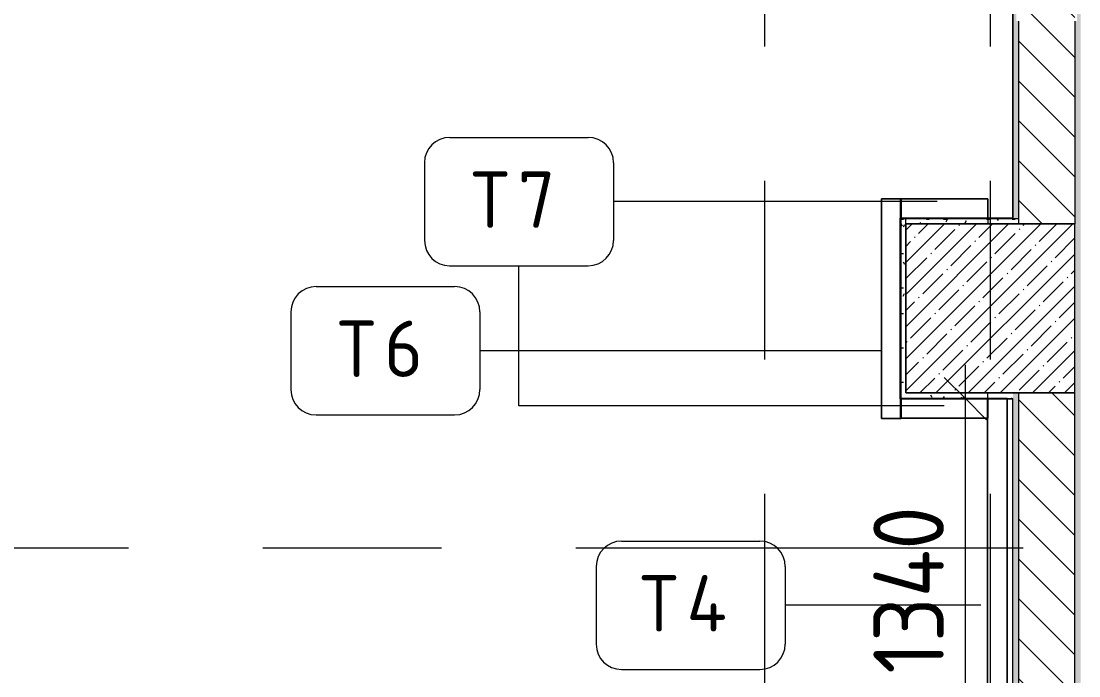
# Model space of a CAD drawing. Header units: millimetres. Extents: x 35092 to 251863, y -8553 to 29549.
# Drawn here: x 63020 to 66774, y 21696 to 24020 of the extents above; entities that cross this region are included whole.
import ezdxf

# ---------------------------------------------------------------- set-up
doc = ezdxf.new("R2010")
doc.units = ezdxf.units.MM
doc.linetypes.add('Осевая', pattern=[3175, 635, -476.25, 1587.5, -476.25])
for name, color, linetype, lineweight in [('A-ANNO-DIMS', 7, 'Continuous', 9), ('A-ANNO-DIMS-100', 7, 'Continuous', 9), ('A-WALL', 7, 'Continuous', 9), ('I-FURN-IDEN', 7, 'Continuous', 9), ('I-WALL', 7, 'Continuous', 9), ('S-COLS', 7, 'Continuous', 9), ('Оси-2', 7, 'Осевая', 9)]:
    doc.layers.add(name, color=color, linetype=linetype, lineweight=lineweight)
for name, color, linetype, lineweight, true_color in [('A-WALL-1', 9, 'Continuous', 9, 0x808080), ('A-WALL-FNSH-1', 9, 'Continuous', 9, 0x808080), ('I-FURN-1', 9, 'Continuous', 9, 0x808080)]:
    doc.layers.add(name, color=color, linetype=linetype, lineweight=lineweight, true_color=true_color)
doc.styles.add('GOST Common', font='GOST_Common.ttf', dxfattribs={"height": 200})
doc.styles.add('ISOCPEUR', font='isocpeur.ttf', dxfattribs={"width": 0.9, "height": 250})
doc.dimstyles.new('ISO-2_5_0_9К_БОЛЬШОЙ', dxfattribs={"dimscale": 304.8, "dimtxt": 248.995294, "dimasz": 0.492126, "dimexe": 0.393701, "dimexo": 0.984252, "dimgap": 0, "dimtad": 1, "dimdec": 0, "dimrnd": 10, "dimzin": 0, "dimdsep": 46, "dimtxsty": 'ISOCPEUR', "dimblk1": 'OBLIQUE', "dimblk2": 'OBLIQUE', "dimsah": 1, "dimcen": 0.09, "dimdle": 0.393701, "dimazin": 0, "dimtfac": 1, "dimtdec": 4, "dimtix": 1, "dimtmove": 0, "dimatfit": 3, "dimfxl": 1, "dimtvp": 1, "dimtolj": 1, "dimtzin": 0, "dimarcsym": 2})
pattern_1 = [(0, (0, 0), (121.92, 30.48), [10.058, -81.382, 10.058, -81.382, -487.68]), (0, (0, 0), (121.92, 30.48), [-182.88, 10.058, -172.822, 10.058, -81.382, -213.36]), (0, (0, 0), (121.92, 30.48), [-457.2, 10.058, -50.902, 10.058, -142.342]), (120, (45.72, 15.24), (-87.356454, 90.345817), [10.058, -81.382, 10.058, -81.382, -487.68]), (120, (45.72, 15.24), (-87.356454, 90.345817), [-182.88, 10.058, -172.822, 10.058, -81.382, -213.36]), (120, (45.72, 15.24), (-87.356454, 90.345817), [-457.2, 10.058, -50.902, 10.058, -142.342]), (240, (60.96, 76.2), (-34.563546, -120.825817), [10.058, -81.382, 10.058, -81.382, -487.68]), (240, (60.96, 76.2), (-34.563546, -120.825817), [-182.88, 10.058, -172.822, 10.058, -81.382, -213.36]), (240, (60.96, 76.2), (-34.563546, -120.825817), [-457.2, 10.058, -50.902, 10.058, -142.342])]

# ---------------------------------------------------------------- blocks, each defined once
blk = doc.blocks.new('Мат в спортивном зале - Т4-31175596-План расстановки мебели и оборудования 2 этажа в осях 12-23')
at = {"layer": 'I-FURN-1'}
for p, q in [((881.3, -839.3), (-458.7, -839.3)), ((-458.7, -839.3), (-458.7, -909.3)), ((-458.7, -909.3), (-458.7, -839.3)), ((-458.7, -839.3), (812.3, -839.3)), ((812.3, -839.3), (881.3, -839.3)), ((881.3, -909.3), (881.3, -839.3)), ((881.3, -839.3), (881.3, -840.6)), ((881.3, -840.6), (881.3, -909.3)), ((-458.7, -925.9), (-458.7, -906.7)), ((-458.7, -909.3), (881.3, -909.3)), ((881.3, -909.3), (-458.7, -909.3)), ((881.3, -906.7), (881.3, -925.9))]:
    blk.add_line(p, q, dxfattribs=at)
blk = doc.blocks.new('Мат в спортивном зале - Т7-V236-План расстановки мебели и оборудования 2 этажа в осях 12-23')
at = {"layer": 'I-FURN-1'}
for p, q in [((881.3, -839.3), (571.3, -839.3)), ((571.3, -839.3), (571.3, -909.3)), ((571.3, -908.3), (571.3, -839.3)), ((571.3, -839.3), (573.9, -839.3)), ((573.9, -839.3), (881.3, -839.3)), ((881.3, -909.3), (881.3, -839.3)), ((881.3, -839.3), (881.3, -908.3)), ((571.3, -925.9), (571.3, -906.7)), ((571.3, -909.3), (881.3, -909.3)), ((881.3, -906.7), (881.3, -925.9))]:
    blk.add_line(p, q, dxfattribs=at)
blk = doc.blocks.new('Мат в спортивном зале - Т7-V237-План расстановки мебели и оборудования 2 этажа в осях 12-23')
at = {"layer": 'I-FURN-1'}
for p, q in [((571.3, 925.9), (571.3, 906.7)), ((881.3, 909.3), (571.3, 909.3)), ((571.3, 909.3), (571.3, 839.3)), ((571.3, 839.3), (571.3, 908.3)), ((881.3, 906.7), (881.3, 925.9)), ((881.3, 839.3), (881.3, 909.3)), ((881.3, 908.3), (881.3, 839.3)), ((571.3, 839.3), (881.3, 839.3)), ((573.9, 839.3), (571.3, 839.3)), ((880, 839.3), (573.9, 839.3)), ((881.3, 839.3), (880, 839.3))]:
    blk.add_line(p, q, dxfattribs=at)
blk = doc.blocks.new('Мат в спортивном зале - Т6-V240-План расстановки мебели и оборудования 2 этажа в осях 12-23')
at = {"layer": 'I-FURN-1'}
for p, q in [((881.3, -839.3), (101.3, -839.3)), ((101.3, -839.3), (101.3, -909.3)), ((101.3, -909.3), (101.3, -839.3)), ((101.3, -839.3), (881.3, -839.3)), ((881.3, -909.3), (881.3, -839.3)), ((881.3, -839.3), (881.3, -906.7)), ((101.3, -925.9), (101.3, -906.7)), ((101.3, -909.3), (881.3, -909.3)), ((103.3, -909.3), (101.3, -909.3)), ((172.3, -909.3), (103.3, -909.3)), ((881.3, -909.3), (812.3, -909.3)), ((881.3, -906.7), (881.3, -925.9)), ((881.3, -906.7), (881.3, -909.3))]:
    blk.add_line(p, q, dxfattribs=at)
blk = doc.blocks.new('Марка_Мебель - В прямоуг_Balcon_Марка-25523697-План расстановки мебели и оборудования 2 этажа в осях 12-23')
at = {"layer": 'I-FURN-IDEN'}
for p, q in [((-2.455, 2.278), (2.455, 2.278)), ((-3.355, 1.378), (-3.355, -1.384)), ((3.355, 1.378), (3.355, -1.378)), ((-2.461, -2.278), (2.455, -2.278))]:
    blk.add_line(p, q, dxfattribs=at)
for centre, radius, start, end in [((-2.455, 1.378), 0.9, 90, 180), ((2.455, 1.378), 0.9, 0, 90), ((-2.461, -1.384), 0.893, 180, 270), ((2.455, -1.378), 0.9, 270, 0)]:
    blk.add_arc(centre, radius, start, end, dxfattribs=at)
blk = doc.blocks.new('DIMBLOCK50-План расстановки мебели и оборудования 2 этажа в осях 12-23')
at = {"layer": 'A-ANNO-DIMS-100'}
for p, q in [((66371.4, 21340), (66371.4, 22800)), ((66150, 22680), (66491.4, 22680)), ((66371.4, 22680), (66150, 22680)), ((66150, 21340), (66491.4, 21340)), ((66371.4, 21340), (66150, 21340))]:
    blk.add_line(p, q, dxfattribs=at)
at = {"layer": 'A-ANNO-DIMS-100', "lineweight": 20}
for p, q in [((66371.4, 22680), (66296.4, 22755)), ((66371.4, 22680), (66446.4, 22605)), ((66371.4, 21340), (66296.4, 21415)), ((66371.4, 21340), (66446.4, 21265))]:
    blk.add_line(p, q, dxfattribs=at)
at = {"layer": 'A-ANNO-DIMS-100', "color": 0, "insert": (66044.8, 21703.5), "char_height": 250, "width": 735.494, "attachment_point": 1, "rotation": 90, "line_spacing_factor": 1.149209, "style": 'ISOCPEUR'}
blk.add_mtext('1340', dxfattribs=at)
blk = doc.blocks.new('_Oblique')
at = {"color": 0, "linetype": 'ByBlock', "lineweight": -2}
blk.add_line((-0.5, -0.5), (0.5, 0.5), dxfattribs=at)

msp = doc.modelspace()

# ---------------------------------------------------------------- hatches: boundary and pattern name
at = {"layer": 'I-WALL'}
h = msp.add_hatch(dxfattribs=at)
h.set_pattern_fill('FP_58', color=256, style=0, pattern_type=2)
h.set_pattern_definition(pattern_1)
h.paths.add_polyline_path([(66760, 18800), (66780, 18800), (66780, 26880), (66760, 26880), (66760, 25980), (66768, 25980), (66768, 25910), (66760, 25910), (66760, 24090), (66768, 24090), (66768, 24020), (66760, 24020), (66760, 18863.8)])
h = msp.add_hatch(dxfattribs=at)
h.set_pattern_fill('FP_58', color=256, style=0, pattern_type=2)
h.set_pattern_definition(pattern_1)
h.paths.add_polyline_path([(66560, 23320), (66560, 24020), (66552, 24020), (66552, 24090), (66560, 24090), (66560, 24100), (66540, 24100), (66540, 23320), (66552, 23320)])
h.paths.add_polyline_path([(66560, 24150), (66560, 25850), (66540, 25850), (66540, 24150)])
h.paths.add_polyline_path([(66560, 25900), (66560, 25910), (66552, 25910), (66552, 25980), (66560, 25980), (66560, 26500), (66540, 26500), (66540, 25900), (66552, 25900)])
h = msp.add_hatch(dxfattribs=at)
h.set_pattern_fill('FP_19', color=256, style=0, pattern_type=2)
h.set_pattern_definition([(135, (0, 0), (-70.71068, -70.71068), [])])
h.paths.add_polyline_path([(66760, 12300), (66760, 15175), (66560, 15175), (66560, 12300)])
h.paths.add_polyline_path([(66560, 15215), (66680, 15215), (66680, 15260), (66710, 15260), (66710, 15250), (66760, 15250), (66760, 16550), (66710, 16550), (66710, 16540), (66680, 16540), (66680, 16585), (66560, 16585), (66560, 15250)])
h.paths.add_polyline_path([(66676.8, 16625), (66760, 16625), (66760, 16700), (66560, 16700), (66560, 16625)])
h.paths.add_polyline_path([(66760, 17300), (66760, 22700), (66560, 22700), (66560, 17300), (66663.8, 17300)])
h.paths.add_polyline_path([(66760, 23300), (66760, 24050), (66560, 24050), (66560, 23300)])
h.paths.add_polyline_path([(66760, 24090), (66760, 25910), (66640, 25910), (66640, 25890), (66610, 25890), (66610, 25900), (66560, 25900), (66560, 24100), (66610, 24100), (66610, 24110), (66640, 24110), (66640, 24090), (66710.6, 24090)])
h.paths.add_polyline_path([(66714.1, 25950), (66760, 25950), (66760, 26500), (66560, 26500), (66560, 25950), (66594.4, 25950)])
h = msp.add_hatch(dxfattribs=at)
h.set_pattern_fill('FP_58', color=256, style=0, pattern_type=2)
h.set_pattern_definition(pattern_1)
h.paths.add_polyline_path([(66140, 22700), (66160, 22700), (66160, 23320), (66140, 23320)])
h = msp.add_hatch(dxfattribs=at)
h.set_pattern_fill('FP_58', color=256, style=0, pattern_type=2)
h.set_pattern_definition(pattern_1)
h.paths.add_polyline_path([(66560, 23300), (66560, 23320), (66160, 23319), (66160, 23300), (66451.3, 23300)])
h = msp.add_hatch(dxfattribs=at)
h.set_pattern_fill('FP_58', color=256, style=0, pattern_type=2)
h.set_pattern_definition(pattern_1)
h.paths.add_polyline_path([(66540, 22680), (66540, 22700), (66140, 22700), (66140, 22680), (66527, 22680)])
h = msp.add_hatch(dxfattribs=at)
h.set_pattern_fill('FP_58', color=256, style=0, pattern_type=2)
h.set_pattern_definition(pattern_1)
h.paths.add_polyline_path([(66560, 17300), (66560, 22700), (66540, 22700), (66540, 17300)])
at = {"layer": 'S-COLS'}
h = msp.add_hatch(dxfattribs=at)
h.set_pattern_fill('FP_17', color=256, style=0, pattern_type=2)
h.set_pattern_definition([(45, (0, 0), (-57.02463, 57.02463), []), (45, (57.025, 0), (-57.02463, 57.02463), [100.806, -20.161, 3.353, -16.808])])
h.paths.add_polyline_path([(66160, 22700), (66760, 22700), (66760, 23300), (66160, 23300)])

# ---------------------------------------------------------------- linework, layer by layer
at = {"layer": 'A-WALL'}
for p, q in [((66760, 24020), (66760, 23300)), ((66540, 23320), (66540, 23321)), ((66140, 22680), (66540, 22680)), ((66540, 17320), (66540, 22680))]:
    msp.add_line(p, q, dxfattribs=at)
at = {"layer": 'A-WALL-1'}
for p, q in [((66540, 24100), (66540, 23321)), ((66560, 24020), (66560, 23300)), ((66140, 23320), (66140, 22680)), ((66160, 22700), (66160, 23319)), ((66540, 23320), (66560, 23320)), ((66160, 23300), (66760, 23300)), ((66760, 18600), (66760, 23300)), ((66760, 22700), (66160, 22700)), ((66560, 22700), (66560, 17300))]:
    msp.add_line(p, q, dxfattribs=at)
at = {"layer": 'A-WALL-FNSH-1'}
for p, q in [((66539, 24100), (66539, 23320)), ((66540, 23321), (66139, 23321)), ((66139, 23321), (66139, 22679)), ((66140, 23320), (66540, 23320)), ((66139, 22679), (66539, 22679)), ((66539, 22679), (66539, 17321))]:
    msp.add_line(p, q, dxfattribs=at)
at = {"layer": 'I-FURN-IDEN'}
for p, q in [((66271.7, 23379.5), (65122.4, 23379.5)), ((64786.9, 22654.3), (64786.9, 23151.7)), ((66076.1, 22850), (64648.2, 22850)), ((66296.3, 22654.3), (64786.9, 22654.3)), ((66426.2, 21946.3), (65732, 21946.3))]:
    msp.add_line(p, q, dxfattribs=at)
at = {"layer": 'S-COLS'}
for p, q in [((66560, 23300), (66160, 23300)), ((66160, 23300), (66160, 22700)), ((66760, 23300), (66560, 23300)), ((66760, 22700), (66760, 23300)), ((66160, 22700), (66560, 22700)), ((66560, 22700), (66760, 22700))]:
    msp.add_line(p, q, dxfattribs=at)
at = {"layer": 'Оси-2'}
for p, q in [((65660, 593.7), (65660, 24898.1)), ((66460, 593.7), (66460, 24898.1)), ((38477.2, 22150), (82200, 22150))]:
    msp.add_line(p, q, dxfattribs=at)

# ---------------------------------------------------------------- block references
at = {"layer": 'I-FURN-1', "rotation": 89.99999999999984}
for name, p in [('Мат в спортивном зале - Т6-V240-План расстановки мебели и оборудования 2 этажа в осях 12-23', (65234.6, 22507.7)), ('Мат в спортивном зале - Т4-31175596-План расстановки мебели и оборудования 2 этажа в осях 12-23', (65610.7, 21798.7))]:
    msp.add_blockref(name, p, dxfattribs=at)
at = {"layer": 'I-FURN-1'}
for name, p in [('Мат в спортивном зале - Т7-V236-План расстановки мебели и оборудования 2 этажа в осях 12-23', (65570, 24228.3)), ('Мат в спортивном зале - Т7-V237-План расстановки мебели и оборудования 2 этажа в осях 12-23', (65570, 21771.7))]:
    msp.add_blockref(name, p, dxfattribs=at)
at = {"layer": 'I-FURN-IDEN', "xscale": 99.99999999999993, "yscale": 99.99999999999993, "zscale": 99.99999999999993}
for p in [(64786.9, 23379.5), (64312.7, 22850), (65396.6, 21946.3)]:
    msp.add_blockref('Марка_Мебель - В прямоуг_Balcon_Марка-25523697-План расстановки мебели и оборудования 2 этажа в осях 12-23', p, dxfattribs=at)

# ---------------------------------------------------------------- texts
at = {"layer": 'I-FURN-IDEN', "char_height": 200, "attachment_point": 1, "style": 'GOST Common'}
for s, insert, width in [('\\fGOST Common|b0|i0|c204|p34|;Т', (64616.9, 23486.5), 200.422), ('\\fGOST Common|b0|i0|c204|p34|;7', (64782.3, 23486.5), 176.371), ('\\fGOST Common|b0|i0|c204|p34|;Т', (64142.7, 22957), 200.422), ('\\fGOST Common|b0|i0|c204|p34|;6', (64308.1, 22957), 176.371), ('\\fGOST Common|b0|i0|c204|p34|;Т', (65216.1, 22053.4), 200.422), ('\\fGOST Common|b0|i0|c204|p34|;4', (65381.4, 22053.4), 200.422)]:
    msp.add_mtext(s, dxfattribs=dict(at, insert=insert, width=width))

# ---------------------------------------------------------------- dimensions: what is measured, and where the dimension line sits
at = {"layer": 'A-ANNO-DIMS'}
dim = msp.add_linear_dim(base=(66371.4, 22680), p1=(66450, 21340), p2=(66450, 22680), angle=90, dimstyle='ISO-2_5_0_9К_БОЛЬШОЙ', override={"dimpost": '<>', "dimfxl": 1340}, dxfattribs=at)
dim.commit()
dim.dimension.update_dxf_attribs({"geometry": 'DIMBLOCK50-План расстановки мебели и оборудования 2 этажа в осях 12-23', "text_midpoint": (66246.4, 22010)})

doc.saveas('drawing.dxf')
